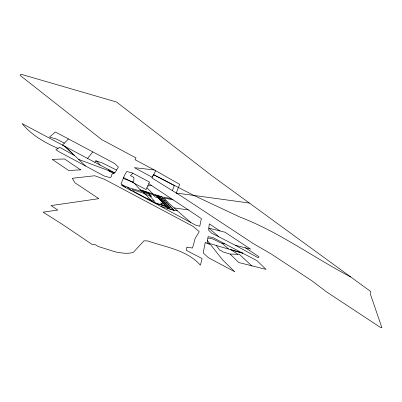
<?xml version="1.0" encoding="UTF-8"?>
<svg xmlns="http://www.w3.org/2000/svg" width="402" height="402" viewBox="0 0 402 402"><rect width="100%" height="100%" fill="white"/><g stroke="black" fill="none" stroke-linecap="round" stroke-linejoin="round"><path stroke-width="0.6" d="M251.948 266.034L239.301 254.285L237.848 254.255L230.482 249.521L242.808 253.23L207.11 242.788L208.11 236.642L212.975 237.622L256.999 260.662L266.044 269.395L238.687 262.501L230.18 254.109L222.743 251.853L221.14 250.521L219.552 249.984L216.241 245.376M125.605 187.508L121.052 183.639C123.047 179.619 124.042 175.182 126.816 171.503L132.358 172.95L149.514 182.106L146.067 189.573L123.479 177.513M172.307 190.593L174.362 185.623L153.624 174.664L151.82 177.91L182.302 196.784L253.421 243.677L271.445 254.124L311.887 280.787L326.504 291.867L380.282 327.323L381.9 327.771L370.599 294.741L370.8 291.586L212.161 175.93L116.57 102.018L20.939 74.229L20.1 75.38L101.822 139.675L136.022 157.926L135.037 159.694L155.775 170.76L179.639 184.342L176.247 193.035L249.351 203.04M153.624 174.664L193.427 195.226L239.848 217.03C279.279 232.1 313.475 257.501 350.71 276.938M155.775 170.76L152.187 177.247L134.404 167.674L154.298 169.966M94.777 162.262L95.797 160.855L96.867 161.192L100.143 165.111L114.816 172.905L118.394 167.051L114.575 163.458L55.315 131.967L49.536 137.062L56.541 139.087L64.355 143.152M87.566 158.423L92.862 151.891M68.471 138.941L62.466 145.082L100.143 165.111M132.886 173.232L130.464 175.558L133.911 177.478L133.776 182.327L123.193 178.463M64.908 146.378L74.732 155.68L59.742 147.333L55.908 149.644L59.054 151.76L104.063 175.94L110.259 177.664L111.515 176.372L111.882 174.207L114.816 172.905L78.712 159.448L64.908 146.378L22.09 123.595C31.537 135.097 44.712 142.635 58.179 148.479M147.735 185.91L151.654 185.573M230.18 254.109L237.848 254.255M174.111 207.909L188.397 209.929L201.357 218.618L199.769 226.236L195.588 225.1L161.021 206.507L161.765 206.648M190.855 222.552L177.403 210.834L173.93 210.276L160.664 206.321L122.53 185.86L121.525 184.93L127.017 186.794L131.384 190.613M207.869 238.16C214.226 237.773 218.412 243.406 224.572 243.687M188.397 209.929L171.172 198.573L162.493 197.02L140.132 189.774L141.509 191.312L127.756 187.463M173.116 199.854L164.076 198.04L168.734 203.131L177.403 210.834M218.949 236.833L208.799 228.11L208.733 230.326L211.663 233.165L235.245 245.23L250.577 249.15L225.014 232.225L208.799 228.11L209.306 223.879L220.005 230.954M95.797 160.855L102.118 162.855L116.555 170.061M147.614 198.829L150.413 199.724M164.463 204.201L160.654 202.985L162.725 205.256M150.835 200.191L154.695 201.417L149.529 195.724M164.217 204.452L170.503 206.452M155.041 202.814L166.503 206.452L157.076 196.045M165.976 206.367L172.272 208.367M160.725 200.653L166.991 202.658M162.463 202.543L168.739 204.553M143.323 192.397L149.705 194.457M157.282 196.9L163.524 198.915M159.021 198.196L155.117 196.935L153.137 194.769M158.996 198.769L165.252 200.784M235.245 245.23L258.179 257.772L258.943 256.682L245.436 247.833M108.374 170.659L113.505 173.533M148.76 183.649L171.172 198.573M221.894 243.15L228.512 248.928M78.712 159.448L85.45 165.956M146.876 187.794L152.896 193.905M108.756 169.689L110.439 171.443M145.69 194.488L151.479 200.905M134.404 183.347L141.509 191.312M207.472 240.642L209.759 243.501M132.328 181.789L132.871 182.528M205.196 242.617L203.201 252.903L208.417 257.712L234.863 271.822L222.819 260.124L210.653 244.808L205.196 242.617M186.99 247.124L186.216 250.29L202.121 258.581L200.387 265.204C186.915 249.989 166.016 247.295 147.82 240.964L143.971 240.798L133.424 252.275A54.079 16.683 27.5 0 1 114.947 251.778L98.123 246.436L95.39 244.672L92.118 244.441L62.099 224.185L43.094 212.181L57.793 210.035L51.059 205.588L98.827 198.663L74.993 182.835L72.28 178.292L94.701 175.744L104.404 179.252L193.277 226.492L199.226 231.663L195.166 238.381L192.538 248.044L186.99 247.124M80.641 169.845L68.732 170.528L52.19 159.368L64.506 158.981L80.641 169.845M169.438 207.678L156.403 203.543L133.625 191.327L132.012 189.503L145.027 193.699L143.047 191.508L159.398 196.794L169.438 207.678M174.061 210.296L167.75 208.301L155.574 195.04L161.805 197.06L174.061 210.296M151.408 196.327L145.016 194.272L141.645 190.533L148.016 192.593L151.408 196.327"/></g></svg>
